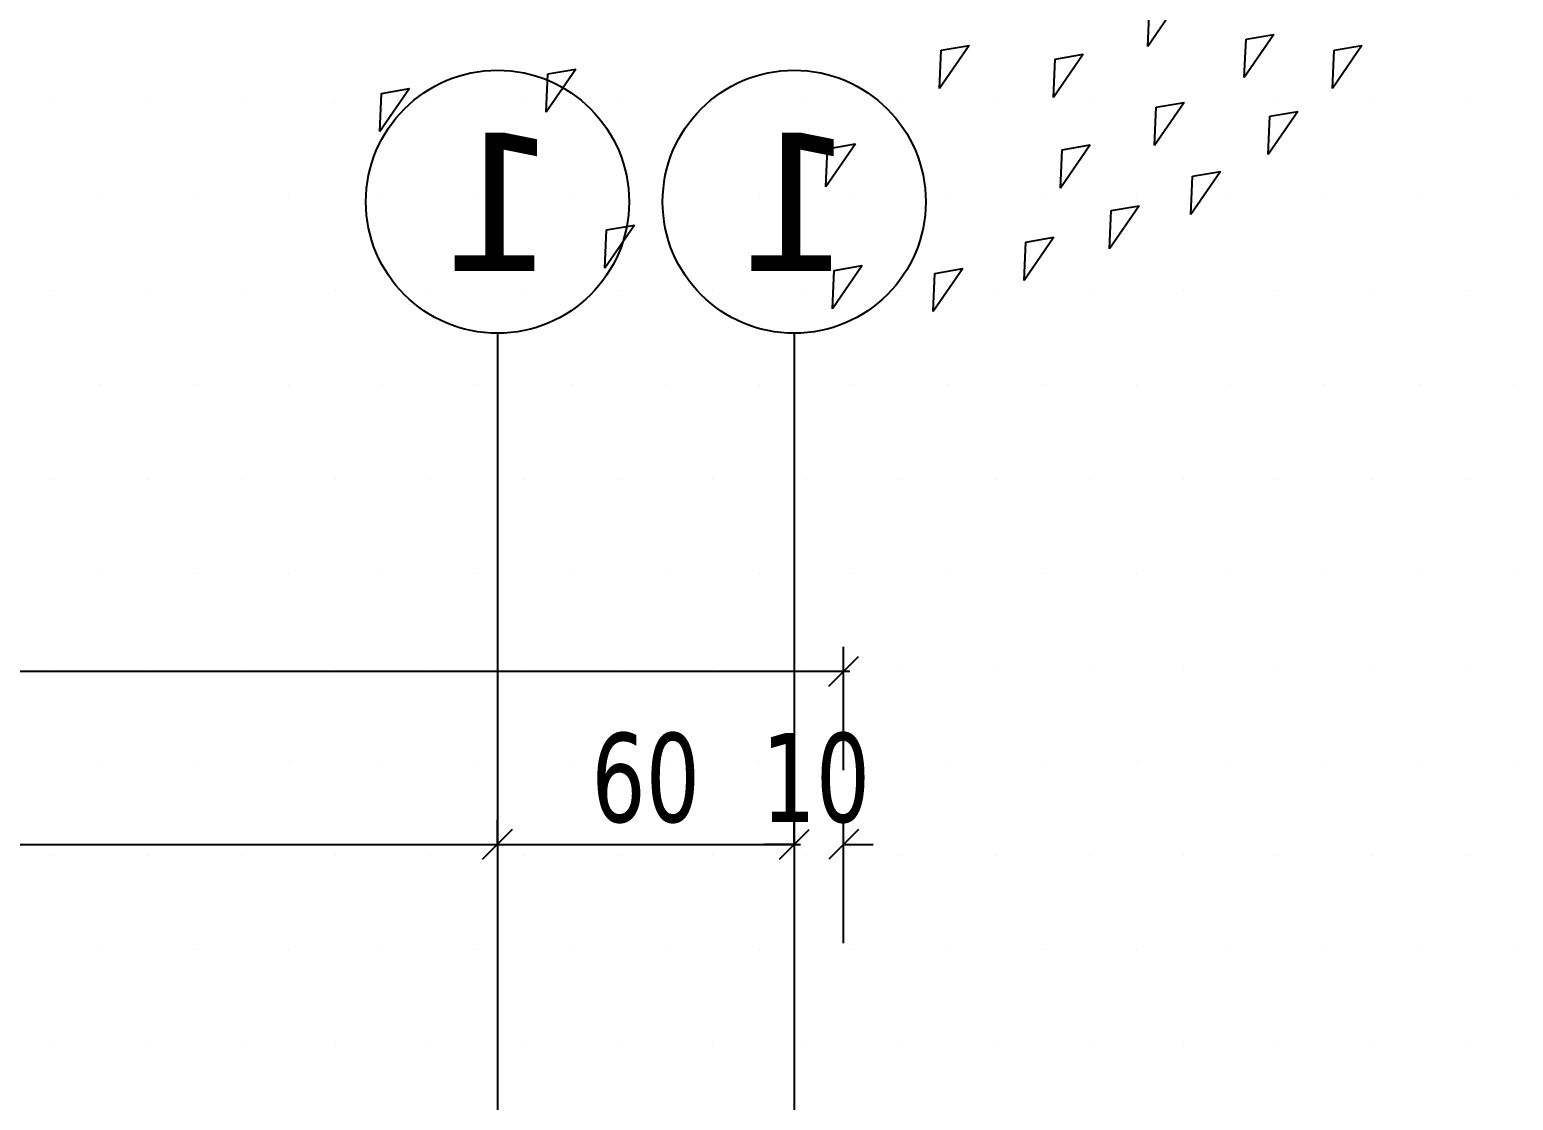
# Model space of a CAD drawing. Header units: millimetres. Extents: x 43168.9 to 43194.6, y -25545.1 to -25543.4.
# Drawn here: x 43172.167 to 43172.227, y -25543.7493 to -25543.706 of the extents above; entities that cross this region are included whole.
import ezdxf
from ezdxf.enums import TextEntityAlignment as Align

# ---------------------------------------------------------------- set-up
doc = ezdxf.new("R2010")
doc.units = ezdxf.units.MM
doc.header["$LTSCALE"] = 200
doc.linetypes.add('DASHDOT2', pattern=[0.5, 0.25, -0.125, 0, -0.125])
doc.layers.add('agac_sgh', color=7, linetype='Continuous', true_color=0x244700)
doc.layers.add('cim_sgh', color=7, linetype='Continuous', true_color=0x248f00)
doc.layers.add('aks_sgh', color=5, linetype='DASHDOT2')
doc.layers.add('olcuaks_sgh', color=41, linetype='Continuous')
doc.styles.add('dim', font='VERDANA.TTF', dxfattribs={"width": 0.7})
doc.styles.add('text1', font='VERDANA.TTF')

msp = doc.modelspace()

# ---------------------------------------------------------------- linework, layer by layer
for p, q in [((43172.185879, -25543.718239), (43172.185879, -25543.740919)), ((43172.197879, -25543.718239), (43172.197879, -25543.740919))]:
    msp.add_line(p, q)
at = {"color": 0, "linetype": 'ByBlock', "lineweight": -2}
for p, q in [((43172.199279, -25543.732519), (43172.200479, -25543.731319)), ((43172.185279, -25543.739519), (43172.186479, -25543.738319)), ((43172.186479, -25543.738319), (43172.185279, -25543.739519)), ((43172.197279, -25543.739519), (43172.198479, -25543.738319)), ((43172.197279, -25543.739519), (43172.198479, -25543.738319)), ((43172.200479, -25543.738319), (43172.199279, -25543.739519))]:
    msp.add_line(p, q, dxfattribs=at)
at = {"linetype": 'Continuous'}
for centre in [(43172.185879, -25543.712919), (43172.197879, -25543.712919)]:
    msp.add_circle(centre, 0.00532, dxfattribs=at)
at = {"layer": 'agac_sgh', "color": 0}
for p, q in [((43172.213386, -25543.704888), (43172.212187, -25543.706633)), ((43172.212187, -25543.706633), (43172.212254, -25543.705084)), ((43172.217284, -25543.706145), (43172.216085, -25543.70789)), ((43172.216085, -25543.70789), (43172.216153, -25543.706341)), ((43172.216153, -25543.706341), (43172.217284, -25543.706145)), ((43172.204959, -25543.706589), (43172.20376, -25543.708334)), ((43172.20376, -25543.708334), (43172.203827, -25543.706785)), ((43172.203827, -25543.706785), (43172.204959, -25543.706589)), ((43172.209562, -25543.706951), (43172.208363, -25543.708696)), ((43172.208431, -25543.707147), (43172.209562, -25543.706951)), ((43172.220844, -25543.706591), (43172.219645, -25543.708337)), ((43172.219645, -25543.708337), (43172.219712, -25543.706787)), ((43172.219712, -25543.706787), (43172.220844, -25543.706591)), ((43172.189045, -25543.707547), (43172.187846, -25543.709292)), ((43172.187914, -25543.707743), (43172.189045, -25543.707547)), ((43172.208363, -25543.708696), (43172.208431, -25543.707147)), ((43172.187846, -25543.709292), (43172.187914, -25543.707743)), ((43172.182321, -25543.708335), (43172.181122, -25543.71008)), ((43172.181122, -25543.71008), (43172.18119, -25543.708531)), ((43172.18119, -25543.708531), (43172.182321, -25543.708335)), ((43172.21365, -25543.7089), (43172.212451, -25543.710645)), ((43172.212451, -25543.710645), (43172.212518, -25543.709096)), ((43172.212518, -25543.709096), (43172.21365, -25543.7089)), ((43172.218253, -25543.709262), (43172.217054, -25543.711007)), ((43172.217121, -25543.709458), (43172.218253, -25543.709262)), ((43172.217054, -25543.711007), (43172.217121, -25543.709458)), ((43172.200356, -25543.710574), (43172.199157, -25543.712319)), ((43172.199157, -25543.712319), (43172.199224, -25543.71077)), ((43172.199224, -25543.71077), (43172.200356, -25543.710574)), ((43172.209852, -25543.71062), (43172.208653, -25543.712366)), ((43172.208653, -25543.712366), (43172.20872, -25543.710816)), ((43172.20872, -25543.710816), (43172.209852, -25543.71062)), ((43172.215121, -25543.711688), (43172.213922, -25543.713434)), ((43172.213989, -25543.711884), (43172.215121, -25543.711688)), ((43172.213922, -25543.713434), (43172.213989, -25543.711884)), ((43172.211826, -25543.71308), (43172.210627, -25543.714825)), ((43172.210627, -25543.714825), (43172.210694, -25543.713276)), ((43172.210694, -25543.713276), (43172.211826, -25543.71308)), ((43172.191414, -25543.713861), (43172.190215, -25543.715606)), ((43172.190215, -25543.715606), (43172.190283, -25543.714057)), ((43172.190283, -25543.714057), (43172.191414, -25543.713861)), ((43172.20838, -25543.714353), (43172.207181, -25543.716098)), ((43172.207181, -25543.716098), (43172.207248, -25543.714549)), ((43172.207248, -25543.714549), (43172.20838, -25543.714353)), ((43172.200633, -25543.715501), (43172.199434, -25543.717247)), ((43172.199434, -25543.717247), (43172.199501, -25543.715697)), ((43172.199501, -25543.715697), (43172.200633, -25543.715501)), ((43172.204695, -25543.715619), (43172.203496, -25543.717364)), ((43172.203496, -25543.717364), (43172.203564, -25543.715815)), ((43172.203564, -25543.715815), (43172.204695, -25543.715619))]:
    msp.add_line(p, q, dxfattribs=at)
at = {"layer": 'aks_sgh'}
for p, q in [((43172.185879, -25543.740919), (43172.185879, -25544.609919)), ((43172.197879, -25543.740919), (43172.197879, -25544.609919))]:
    msp.add_line(p, q, dxfattribs=at)
at = {"layer": 'cim_sgh'}
for p, q in [((43172.16791, -25543.7089), (43172.16791, -25543.7089)), ((43172.17172, -25543.7089), (43172.17172, -25543.7089)), ((43172.17553, -25543.7089), (43172.17553, -25543.7089)), ((43172.17934, -25543.7089), (43172.17934, -25543.7089)), ((43172.18315, -25543.7089), (43172.18315, -25543.7089)), ((43172.18696, -25543.7089), (43172.18696, -25543.7089)), ((43172.19077, -25543.7089), (43172.19077, -25543.7089)), ((43172.19458, -25543.7089), (43172.19458, -25543.7089)), ((43172.19839, -25543.7089), (43172.19839, -25543.7089)), ((43172.2022, -25543.7089), (43172.2022, -25543.7089)), ((43172.20601, -25543.7089), (43172.20601, -25543.7089)), ((43172.20982, -25543.7089), (43172.20982, -25543.7089)), ((43172.21363, -25543.7089), (43172.21363, -25543.7089)), ((43172.21744, -25543.7089), (43172.21744, -25543.7089)), ((43172.22125, -25543.7089), (43172.22125, -25543.7089)), ((43172.22506, -25543.7089), (43172.22506, -25543.7089)), ((43172.169815, -25543.71271), (43172.169815, -25543.71271)), ((43172.173625, -25543.71271), (43172.173625, -25543.71271)), ((43172.177435, -25543.71271), (43172.177435, -25543.71271)), ((43172.181245, -25543.71271), (43172.181245, -25543.71271)), ((43172.185055, -25543.71271), (43172.185055, -25543.71271)), ((43172.188865, -25543.71271), (43172.188865, -25543.71271)), ((43172.192675, -25543.71271), (43172.192675, -25543.71271)), ((43172.196485, -25543.71271), (43172.196485, -25543.71271)), ((43172.200295, -25543.71271), (43172.200295, -25543.71271)), ((43172.204105, -25543.71271), (43172.204105, -25543.71271)), ((43172.207915, -25543.71271), (43172.207915, -25543.71271)), ((43172.211725, -25543.71271), (43172.211725, -25543.71271)), ((43172.215535, -25543.71271), (43172.215535, -25543.71271)), ((43172.219345, -25543.71271), (43172.219345, -25543.71271)), ((43172.223155, -25543.71271), (43172.223155, -25543.71271)), ((43172.226965, -25543.71271), (43172.226965, -25543.71271)), ((43172.16791, -25543.71652), (43172.16791, -25543.71652)), ((43172.17172, -25543.71652), (43172.17172, -25543.71652)), ((43172.17553, -25543.71652), (43172.17553, -25543.71652)), ((43172.17934, -25543.71652), (43172.17934, -25543.71652)), ((43172.18315, -25543.71652), (43172.18315, -25543.71652)), ((43172.18696, -25543.71652), (43172.18696, -25543.71652)), ((43172.19077, -25543.71652), (43172.19077, -25543.71652)), ((43172.19458, -25543.71652), (43172.19458, -25543.71652)), ((43172.19839, -25543.71652), (43172.19839, -25543.71652)), ((43172.2022, -25543.71652), (43172.2022, -25543.71652)), ((43172.20601, -25543.71652), (43172.20601, -25543.71652)), ((43172.20982, -25543.71652), (43172.20982, -25543.71652)), ((43172.21363, -25543.71652), (43172.21363, -25543.71652)), ((43172.21744, -25543.71652), (43172.21744, -25543.71652)), ((43172.22125, -25543.71652), (43172.22125, -25543.71652)), ((43172.22506, -25543.71652), (43172.22506, -25543.71652)), ((43172.169815, -25543.72033), (43172.169815, -25543.72033)), ((43172.173625, -25543.72033), (43172.173625, -25543.72033)), ((43172.177435, -25543.72033), (43172.177435, -25543.72033)), ((43172.181245, -25543.72033), (43172.181245, -25543.72033)), ((43172.185055, -25543.72033), (43172.185055, -25543.72033)), ((43172.188865, -25543.72033), (43172.188865, -25543.72033)), ((43172.192675, -25543.72033), (43172.192675, -25543.72033)), ((43172.196485, -25543.72033), (43172.196485, -25543.72033)), ((43172.200295, -25543.72033), (43172.200295, -25543.72033)), ((43172.204105, -25543.72033), (43172.204105, -25543.72033)), ((43172.207915, -25543.72033), (43172.207915, -25543.72033)), ((43172.211725, -25543.72033), (43172.211725, -25543.72033)), ((43172.215535, -25543.72033), (43172.215535, -25543.72033)), ((43172.219345, -25543.72033), (43172.219345, -25543.72033)), ((43172.223155, -25543.72033), (43172.223155, -25543.72033)), ((43172.226965, -25543.72033), (43172.226965, -25543.72033)), ((43172.16791, -25543.72414), (43172.16791, -25543.72414)), ((43172.17172, -25543.72414), (43172.17172, -25543.72414)), ((43172.17553, -25543.72414), (43172.17553, -25543.72414)), ((43172.17934, -25543.72414), (43172.17934, -25543.72414)), ((43172.18315, -25543.72414), (43172.18315, -25543.72414)), ((43172.18696, -25543.72414), (43172.18696, -25543.72414)), ((43172.19077, -25543.72414), (43172.19077, -25543.72414)), ((43172.19458, -25543.72414), (43172.19458, -25543.72414)), ((43172.19839, -25543.72414), (43172.19839, -25543.72414)), ((43172.2022, -25543.72414), (43172.2022, -25543.72414)), ((43172.20601, -25543.72414), (43172.20601, -25543.72414)), ((43172.20982, -25543.72414), (43172.20982, -25543.72414)), ((43172.21363, -25543.72414), (43172.21363, -25543.72414)), ((43172.21744, -25543.72414), (43172.21744, -25543.72414)), ((43172.22125, -25543.72414), (43172.22125, -25543.72414)), ((43172.22506, -25543.72414), (43172.22506, -25543.72414)), ((43172.169815, -25543.72795), (43172.169815, -25543.72795)), ((43172.173625, -25543.72795), (43172.173625, -25543.72795)), ((43172.177435, -25543.72795), (43172.177435, -25543.72795)), ((43172.181245, -25543.72795), (43172.181245, -25543.72795)), ((43172.185055, -25543.72795), (43172.185055, -25543.72795)), ((43172.188865, -25543.72795), (43172.188865, -25543.72795)), ((43172.192675, -25543.72795), (43172.192675, -25543.72795)), ((43172.196485, -25543.72795), (43172.196485, -25543.72795)), ((43172.200295, -25543.72795), (43172.200295, -25543.72795)), ((43172.204105, -25543.72795), (43172.204105, -25543.72795)), ((43172.207915, -25543.72795), (43172.207915, -25543.72795)), ((43172.211725, -25543.72795), (43172.211725, -25543.72795)), ((43172.215535, -25543.72795), (43172.215535, -25543.72795)), ((43172.219345, -25543.72795), (43172.219345, -25543.72795)), ((43172.223155, -25543.72795), (43172.223155, -25543.72795)), ((43172.226965, -25543.72795), (43172.226965, -25543.72795)), ((43172.16791, -25543.73176), (43172.16791, -25543.73176)), ((43172.17172, -25543.73176), (43172.17172, -25543.73176)), ((43172.17553, -25543.73176), (43172.17553, -25543.73176)), ((43172.17934, -25543.73176), (43172.17934, -25543.73176)), ((43172.18315, -25543.73176), (43172.18315, -25543.73176)), ((43172.18696, -25543.73176), (43172.18696, -25543.73176)), ((43172.19077, -25543.73176), (43172.19077, -25543.73176)), ((43172.19458, -25543.73176), (43172.19458, -25543.73176)), ((43172.19839, -25543.73176), (43172.19839, -25543.73176)), ((43172.2022, -25543.73176), (43172.2022, -25543.73176)), ((43172.20601, -25543.73176), (43172.20601, -25543.73176)), ((43172.20982, -25543.73176), (43172.20982, -25543.73176)), ((43172.21363, -25543.73176), (43172.21363, -25543.73176)), ((43172.21744, -25543.73176), (43172.21744, -25543.73176)), ((43172.22125, -25543.73176), (43172.22125, -25543.73176)), ((43172.22506, -25543.73176), (43172.22506, -25543.73176)), ((43172.169815, -25543.73557), (43172.169815, -25543.73557)), ((43172.173625, -25543.73557), (43172.173625, -25543.73557)), ((43172.177435, -25543.73557), (43172.177435, -25543.73557)), ((43172.181245, -25543.73557), (43172.181245, -25543.73557)), ((43172.185055, -25543.73557), (43172.185055, -25543.73557)), ((43172.188865, -25543.73557), (43172.188865, -25543.73557)), ((43172.192675, -25543.73557), (43172.192675, -25543.73557)), ((43172.196485, -25543.73557), (43172.196485, -25543.73557)), ((43172.200295, -25543.73557), (43172.200295, -25543.73557)), ((43172.204105, -25543.73557), (43172.204105, -25543.73557)), ((43172.207915, -25543.73557), (43172.207915, -25543.73557)), ((43172.211725, -25543.73557), (43172.211725, -25543.73557)), ((43172.215535, -25543.73557), (43172.215535, -25543.73557)), ((43172.219345, -25543.73557), (43172.219345, -25543.73557)), ((43172.223155, -25543.73557), (43172.223155, -25543.73557)), ((43172.226965, -25543.73557), (43172.226965, -25543.73557)), ((43172.16791, -25543.73938), (43172.16791, -25543.73938)), ((43172.17172, -25543.73938), (43172.17172, -25543.73938)), ((43172.17553, -25543.73938), (43172.17553, -25543.73938)), ((43172.17934, -25543.73938), (43172.17934, -25543.73938)), ((43172.18315, -25543.73938), (43172.18315, -25543.73938)), ((43172.18696, -25543.73938), (43172.18696, -25543.73938)), ((43172.19077, -25543.73938), (43172.19077, -25543.73938)), ((43172.19458, -25543.73938), (43172.19458, -25543.73938)), ((43172.19839, -25543.73938), (43172.19839, -25543.73938)), ((43172.2022, -25543.73938), (43172.2022, -25543.73938)), ((43172.20601, -25543.73938), (43172.20601, -25543.73938)), ((43172.20982, -25543.73938), (43172.20982, -25543.73938)), ((43172.21363, -25543.73938), (43172.21363, -25543.73938)), ((43172.21744, -25543.73938), (43172.21744, -25543.73938)), ((43172.22125, -25543.73938), (43172.22125, -25543.73938)), ((43172.22506, -25543.73938), (43172.22506, -25543.73938)), ((43172.169815, -25543.74319), (43172.169815, -25543.74319)), ((43172.173625, -25543.74319), (43172.173625, -25543.74319)), ((43172.177435, -25543.74319), (43172.177435, -25543.74319)), ((43172.181245, -25543.74319), (43172.181245, -25543.74319)), ((43172.185055, -25543.74319), (43172.185055, -25543.74319)), ((43172.188865, -25543.74319), (43172.188865, -25543.74319)), ((43172.192675, -25543.74319), (43172.192675, -25543.74319)), ((43172.196485, -25543.74319), (43172.196485, -25543.74319)), ((43172.200295, -25543.74319), (43172.200295, -25543.74319)), ((43172.204105, -25543.74319), (43172.204105, -25543.74319)), ((43172.207915, -25543.74319), (43172.207915, -25543.74319)), ((43172.211725, -25543.74319), (43172.211725, -25543.74319)), ((43172.215535, -25543.74319), (43172.215535, -25543.74319)), ((43172.219345, -25543.74319), (43172.219345, -25543.74319)), ((43172.223155, -25543.74319), (43172.223155, -25543.74319)), ((43172.226965, -25543.74319), (43172.226965, -25543.74319)), ((43172.16791, -25543.747), (43172.16791, -25543.747)), ((43172.17172, -25543.747), (43172.17172, -25543.747)), ((43172.17553, -25543.747), (43172.17553, -25543.747)), ((43172.17934, -25543.747), (43172.17934, -25543.747)), ((43172.18315, -25543.747), (43172.18315, -25543.747)), ((43172.18696, -25543.747), (43172.18696, -25543.747)), ((43172.19077, -25543.747), (43172.19077, -25543.747)), ((43172.19458, -25543.747), (43172.19458, -25543.747)), ((43172.19839, -25543.747), (43172.19839, -25543.747)), ((43172.2022, -25543.747), (43172.2022, -25543.747)), ((43172.20601, -25543.747), (43172.20601, -25543.747)), ((43172.20982, -25543.747), (43172.20982, -25543.747)), ((43172.21363, -25543.747), (43172.21363, -25543.747)), ((43172.21744, -25543.747), (43172.21744, -25543.747)), ((43172.22125, -25543.747), (43172.22125, -25543.747)), ((43172.22506, -25543.747), (43172.22506, -25543.747))]:
    msp.add_line(p, q, dxfattribs=at)
at = {"layer": 'olcuaks_sgh'}
for p, q in [((43172.199879, -25543.735919), (43172.199879, -25543.730919)), ((43172.200129, -25543.731919), (43171.531629, -25543.731919)), ((43172.185879, -25543.738919), (43172.185879, -25543.737919)), ((43172.185879, -25543.738919), (43172.185879, -25543.737919)), ((43172.197879, -25543.738919), (43172.197879, -25543.737919)), ((43172.197879, -25543.738919), (43172.197879, -25543.737919)), ((43172.199879, -25543.742919), (43172.199879, -25543.737919)), ((43172.002629, -25543.738919), (43172.186129, -25543.738919)), ((43172.185629, -25543.738919), (43172.198129, -25543.738919)), ((43172.197879, -25543.738919), (43172.196679, -25543.738919)), ((43172.199879, -25543.738919), (43172.201079, -25543.738919))]:
    msp.add_line(p, q, dxfattribs=at)

# ---------------------------------------------------------------- texts
at = {"linetype": 'Continuous', "style": 'text1', "text_generation_flag": 4}
for p in [(43172.185879, -25543.712919), (43172.197879, -25543.712919)]:
    msp.add_attdef('1', text='', height=0.0056, rotation=180, dxfattribs=at).set_placement(p, align=Align.MIDDLE)
at = {"layer": 'olcuaks_sgh', "color": 2, "style": 'dim', "width": 0.7}
for s, p in [('60', (43172.189674, -25543.738008)), ('10', (43172.196555, -25543.738008))]:
    msp.add_text(s, height=0.0036, dxfattribs=at).set_placement(p)

doc.saveas('drawing.dxf')
